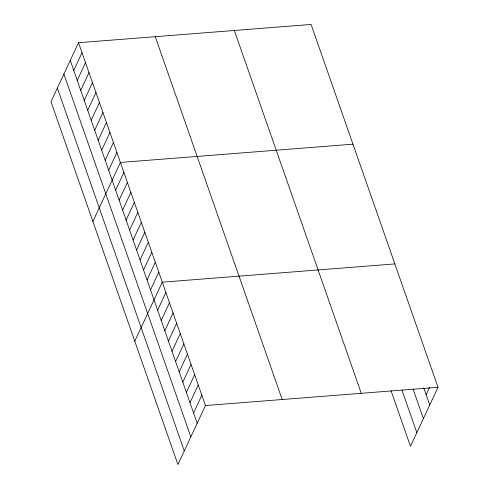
<?xml version="1.0" encoding="UTF-8"?>
<svg xmlns="http://www.w3.org/2000/svg" width="489" height="489" viewBox="0 0 489 489"><rect width="100%" height="100%" fill="white"/><g stroke="black" fill="none" stroke-linecap="round" stroke-linejoin="round"><path stroke-width="0.73" d="M78.515 42.714L50.997 101.724L177.923 464.55L205.441 405.546L78.515 42.714L311.077 24.45L438.003 387.276L410.485 446.286L391.066 390.772M73.747 70.398L82.005 52.696M77.238 80.373L85.496 62.671M80.734 90.349L88.986 72.647M84.224 100.331L92.476 82.629M87.714 110.306L95.966 92.604M91.205 120.282L99.456 102.586M94.695 130.263L102.947 112.562M98.185 140.239L106.437 122.537M101.675 150.215L109.927 132.519M105.166 160.196L113.417 142.495M108.656 170.172L116.908 152.47M92.886 221.456L120.398 162.452L352.96 144.182M115.636 190.129L123.888 172.428M119.127 200.105L127.378 182.403M122.617 210.087L130.869 192.385M126.107 220.062L134.359 202.36M129.597 230.038L137.849 212.336M133.087 240.02L141.339 222.318M136.578 249.995L144.836 232.293M140.068 259.971L148.326 242.269M143.558 269.952L151.816 252.251M147.048 279.928L155.306 262.226M150.539 289.904L158.797 272.202M134.768 341.188L162.287 282.184L394.849 263.913M157.629 310.167L165.881 292.465M161.223 320.442L169.475 302.74M164.817 330.723L173.075 313.021M168.418 341.004L176.67 323.302M172.012 351.285L180.264 333.584M175.606 361.567L183.864 343.865M179.206 371.842L187.458 354.146M182.8 382.123L191.052 364.421M186.395 392.404L194.653 374.702M189.995 402.685L198.247 384.984M193.589 412.967L201.841 395.265M426.151 394.696L429.642 387.209M205.441 405.546L438.003 387.276M423.755 387.844L429.745 404.978M413.083 389.14L423.388 418.608M401.976 390.161L416.842 432.655M234.329 30.477L361.255 393.303M155.257 36.687L282.184 399.513M70.257 60.416L197.183 423.248M63.906 74.047L190.832 436.879M57.354 88.093L184.28 450.919"/></g></svg>
